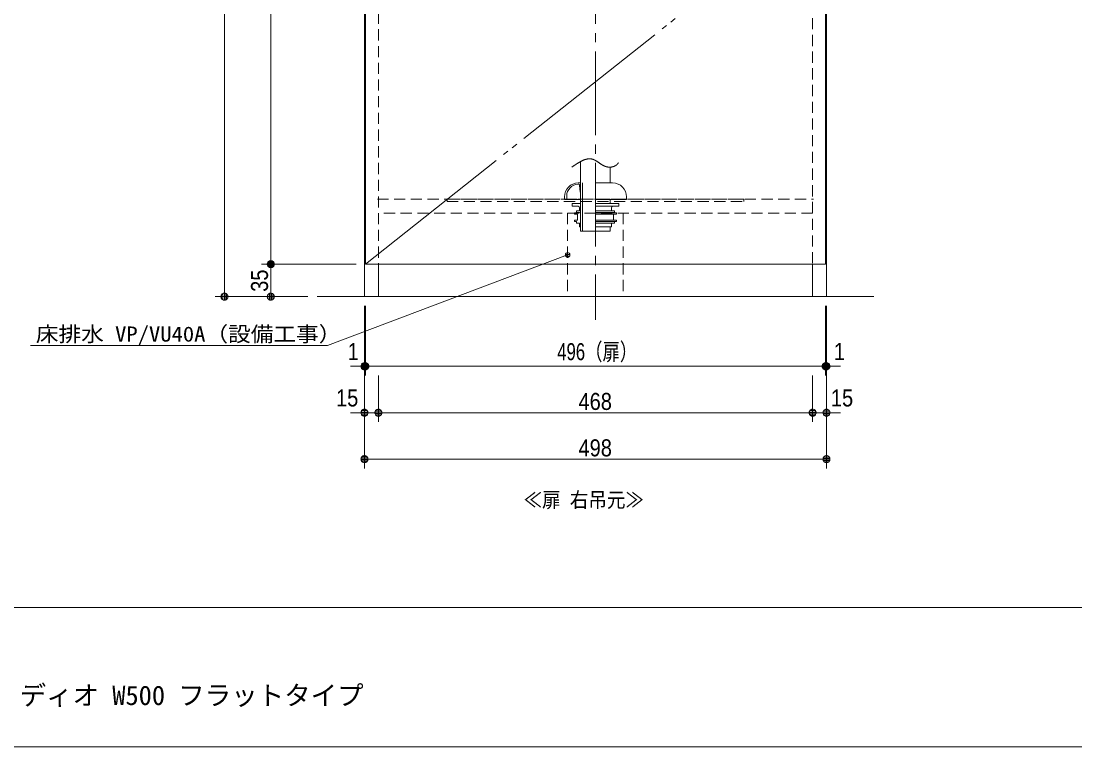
# Model space of a CAD drawing. Units: millimetres, scale not verified. Extents: x -3031 to 3031, y -1522 to 1522.
# Drawn here: x -1862 to -726, y -1385 to -603 of the extents above; entities that cross this region are included whole.
import ezdxf
from ezdxf.enums import TextEntityAlignment as Align

# ---------------------------------------------------------------- set-up
doc = ezdxf.new("R2010")
doc.units = ezdxf.units.MM
doc.header["$LTSCALE"] = 10
for name, pattern in [('CHAIN2', [12, 9, -1, 1, -1]), ('DASHED1', [1.8, 1.2, -0.6]), ('LONG_DOUBLE_CHAIN', [21.8, 18, -1, 0.6, -0.6, 0.6, -1])]:
    doc.linetypes.add(name, pattern=pattern)
for name, color, linetype, lineweight in [('0-0_1図面枠', 7, 'Continuous', 9), ('0-1_5ボウル・キャビネット', 7, 'Continuous', 9), ('0-2_2寸法-1', 7, 'Continuous', 9), ('0-3_0', 7, 'Continuous', 9), ('0-4_2寸法-3', 7, 'Continuous', 9), ('0-5_4給排水', 7, 'DASHED1', 9), ('0-6_2寸法-2', 7, 'Continuous', 9)]:
    doc.layers.add(name, color=color, linetype=linetype, lineweight=lineweight)
doc.styles.add('ＭＳ ゴシック', font='')
doc.styles.add('ＭＳ Ｐゴシック', font='')
doc.styles.get('ＭＳ ゴシック').set_extended_font_data('MS Gothic')
doc.styles.get('ＭＳ Ｐゴシック').set_extended_font_data('MS PGothic')

# ---------------------------------------------------------------- blocks, each defined once
blk = doc.blocks.new('グループ-2')
at = {"layer": '0-0_1図面枠'}
blk.add_line((-20000, -12350), (20000, -12350), dxfattribs=at)
blk.add_lwpolyline([(-20000, 13850), (20000, 13850), (20000, -13850), (-20000, -13850)], close=True, dxfattribs=at)
blk = doc.blocks.new('図面枠')
at = {"layer": '0-0_1図面枠'}
blk.add_blockref('グループ-2', (0, 0), dxfattribs=at)
blk = doc.blocks.new('グループ-27')
at = {"layer": '0-5_4給排水', "linetype": 'Continuous'}
for p, q in [((-3742.7, -7603.3), (-3741.3, -7602.3)), ((-3736.4, -7599), (-3734.9, -7598)), ((-3727, -7592.6), (-3727, -7592.5)), ((-3718.9, -7587), (-3718.9, -7587)), ((-3710.7, -7581.5), (-3710.6, -7581.5)), ((-3702.3, -7575.9), (-3702.3, -7575.9)), ((-3693.8, -7570.4), (-3693.8, -7570.4)), ((-3685.3, -7564.9), (-3685.2, -7564.9)), ((-3676.6, -7559.6), (-3676.6, -7559.6)), ((-3667.9, -7554.4), (-3666.8, -7553.7)), ((-3660.2, -7549.9), (-3660.1, -7549.9)), ((-3646.9, -7542.7), (-3644.7, -7541.6)), ((-3638, -7538.2), (-3638, -7538.2)), ((-3631.3, -7535), (-3631.3, -7535)), ((-3624.6, -7532), (-3624.6, -7532)), ((-3617.9, -7529.2), (-3617.9, -7529.2)), ((-3611.2, -7526.6), (-3611.1, -7526.6)), ((-3604.5, -7524.2), (-3604.5, -7524.2)), ((-3597.8, -7522), (-3597.8, -7522)), ((-3591.2, -7520.1), (-3591.1, -7520.1)), ((-3584.5, -7518.5), (-3583.4, -7518.2)), ((-3579, -7517.3), (-3579, -7517.3)), ((-3574.6, -7516.5), (-3574.6, -7516.5)), ((-3570.2, -7515.8), (-3570.2, -7515.8)), ((-3565.8, -7515.3), (-3565.8, -7515.3)), ((-3561.5, -7515), (-3561.5, -7515)), ((-3557.2, -7514.7), (-3557.2, -7514.7)), ((-3552.9, -7514.6), (-3552.9, -7514.6)), ((-3548.6, -7514.7), (-3548.6, -7514.7)), ((-3544.3, -7515), (-3544.3, -7515)), ((-3535.9, -7515.9), (-3534.8, -7516.1)), ((-3528.8, -7517.3), (-3527.7, -7517.5)), ((-3520.1, -7519.7), (-3520.1, -7519.7)), ((-3516.4, -7520.9), (-3516.4, -7520.9)), ((-3512.6, -7522.3), (-3512.6, -7522.4)), ((-3508.9, -7523.9), (-3508.9, -7523.9)), ((-3505.2, -7525.5), (-3505.2, -7525.5)), ((-3501.5, -7527.3), (-3501.5, -7527.3)), ((-3497.8, -7529.1), (-3497.8, -7529.1)), ((-3494.1, -7531.1), (-3494.1, -7531.1)), ((-3490.5, -7533.1), (-3490.4, -7533.1)), ((-3486.8, -7535.2), (-3486.8, -7535.2)), ((-3483.2, -7537.4), (-3483.1, -7537.4)), ((-3479.5, -7539.6), (-3478.6, -7540.2)), ((-3473.1, -7543.7), (-3473.1, -7543.7)), ((-3467.7, -7547.3), (-3467.7, -7547.3)), ((-3462.2, -7551), (-3462.2, -7551)), ((-3456.7, -7554.7), (-3456.7, -7554.8)), ((-3451.2, -7558.5), (-3451.2, -7558.5)), ((-3445.7, -7562.3), (-3445.7, -7562.3)), ((-3440.1, -7566.1), (-3440.1, -7566.1)), ((-3434.5, -7569.8), (-3434.5, -7569.8)), ((-3417.4, -7580.6), (-3417.4, -7580.6)), ((-3411.6, -7583.9), (-3411.6, -7583.9)), ((-3405.7, -7587.1), (-3405.7, -7587.1)), ((-3399.7, -7590.1), (-3399.7, -7590.2)), ((-3393.6, -7593), (-3392.6, -7593.4)), ((-3376, -7599.6), (-3374.9, -7600)), ((-3368.5, -7601.7), (-3368.4, -7601.7)), ((-3361.9, -7603.2), (-3361.9, -7603.2)), ((-3355.2, -7604.2), (-3353.9, -7604.4)), ((-3347.5, -7605), (-3347.3, -7605.1)), ((-3335.2, -7605.3), (-3335.1, -7605.3)), ((-3330, -7775), (-3330, -7605.1)), ((-3329, -7605), (-3329, -7605)), ((-3322.8, -7604.4), (-3322.8, -7604.4)), ((-3316.7, -7603.6), (-3316.7, -7603.6)), ((-3310.6, -7602.4), (-3310.6, -7602.4)), ((-3304.6, -7601), (-3304.6, -7601)), ((-3298.7, -7599.3), (-3298.6, -7599.3)), ((-3292.8, -7597.3), (-3292.8, -7597.3)), ((-3287.2, -7595.1), (-3287.1, -7595.1)), ((-3281.7, -7592.6), (-3281, -7592.2)), ((-3277, -7590.1), (-3277, -7590.1)), ((-3269.4, -7585.5), (-3268.2, -7584.7)), ((-3264.6, -7582.1), (-3264.6, -7582.1)), ((-3261.2, -7579.4), (-3261.2, -7579.4)), ((-3258, -7576.5), (-3258, -7576.5)), ((-3254.9, -7573.5), (-3254.9, -7573.5)), ((-3252.1, -7570.3), (-3251.6, -7569.8)), ((-3248.1, -7565.3), (-3247.7, -7564.7)), ((-3245.4, -7561.2), (-3245.1, -7560.6)), ((-3675, -7775), (-3650, -7775)), ((-3675, -7790), (-3670.7, -7790)), ((-3630, -7775), (-3630, -8295.1)), ((-3305, -7775), (-3490, -7775)), ((-3825, -7955), (-3825, -7925)), ((-3800, -7955), (-3800, -7915)), ((-3155, -7955), (-3155, -7925)), ((-3825, -7955), (-3650, -7955)), ((-3155, -7955), (-3490, -7955)), ((-3330, -7955), (-3330, -7997)), ((-3317.5, -8042), (-3317.5, -8077)), ((-3317.5, -8092), (-3317.5, -8097)), ((-3295, -8112), (-3295, -8177)), ((-3330, -8293.7), (-3330, -8295.1))]:
    blk.add_line(p, q, dxfattribs=at)
for points in [[(-3330, -8247), (-3330, -8295.1), (-3650, -8295.1), (-3650, -7544.4)], [(-3660.7, -7799.3), (-3655, -7875), (-3650, -7875)], [(-3677.5, -8027), (-3740, -8027), (-3740, -7997), (-3650, -7997)], [(-3650, -8247), (-3662.5, -8247), (-3662.5, -8207), (-3695, -8207), (-3695, -8192), (-3715, -8192), (-3715, -8177), (-3685, -8177), (-3685, -8112), (-3715, -8112), (-3715, -8097), (-3662.5, -8097), (-3662.5, -8092), (-3695, -8092), (-3695, -8077), (-3662.5, -8077), (-3662.5, -8042)], [(-3490, -8027), (-3240, -8027), (-3240, -7997), (-3490, -7997)], [(-3490, -8092), (-3285, -8092), (-3285, -8077), (-3490, -8077)], [(-3490, -8097), (-3265, -8097), (-3265, -8112), (-3490, -8112)], [(-3490, -8177), (-3265, -8177), (-3265, -8192), (-3490, -8192)], [(-3285, -8192), (-3285, -8207), (-3490, -8207)], [(-3317.5, -8207), (-3317.5, -8247), (-3490, -8247)]]:
    blk.add_lwpolyline(points, dxfattribs=at)
for centre, radius, start, end in [((-5624.6, -4859.3), 3327.3, 304.40204, 304.44227), ((-9025.1, 102.3), 9342.4, 304.44227, 304.4784), ((-433.5, -12405.4), 5831.9, 124.38465, 124.4784), ((-2259.9, -9736.3), 2597.7, 124.17028, 124.38465), ((-2768.1, -8987.6), 1692.8, 123.83636, 124.17028), ((-3004.7, -8634.5), 1267.7, 123.3851, 123.83636), ((-3143.7, -8423.5), 1015.1, 122.81649, 123.3851), ((-3237.1, -8278.6), 842.7, 122.12736, 122.81649), ((-3304.3, -8171.6), 716.3, 121.31336, 122.12707), ((-3356.5, -8085.7), 615.9, 120.36826, 121.31336), ((-3465, -7898.1), 399.1, 119.27762, 120.36826), ((-3302.6, -8187.7), 731.2, 118.68579, 119.27762), ((-3495.1, -7835.9), 330.2, 117.37518, 118.68579), ((-3512.7, -7796.3), 286.9, 115.88649, 117.37518), ((-3407.5, -8013), 527.7, 115.08633, 115.88649), ((-3530.6, -7750.1), 237.4, 113.31914, 115.08633), ((-3452.1, -7932.2), 435.8, 112.36954, 113.31914), ((-3543, -7711), 196.6, 110.28112, 112.36954), ((-3486, -7865.2), 361, 109.16146, 110.28112), ((-3550.9, -7678.4), 163.2, 106.70623, 109.16146), ((-3511.5, -7809.3), 299.9, 105.39267, 106.70623), ((-3555, -7651.3), 136.1, 102.52283, 105.39267), ((-3547.5, -7679.9), 165.6, 100.97111, 102.52283), ((-3549, -7671.8), 157.3, 99.35164, 100.97111), ((-3550.4, -7663.3), 148.8, 97.65293, 99.35164), ((-3551.4, -7655.5), 140.9, 95.87353, 97.65293), ((-3552.1, -7648.4), 133.8, 94.01255, 95.87353), ((-3552.6, -7642), 127.3, 92.0697, 94.01255), ((-3552.8, -7636.1), 121.5, 90.0455, 92.0697), ((-3552.8, -7630.9), 116.3, 87.9413, 90.0455), ((-3552.6, -7626.4), 111.7, 85.75952, 87.9413), ((-3552.3, -7622.4), 107.8, 83.50354, 85.75952), ((-3552, -7619.6), 104.9, 81.18659, 83.50354), ((-3546.2, -7589.3), 74.1, 76.44524, 81.18659), ((-3552.3, -7619.5), 104.8, 74.28522, 76.44524), ((-3554.1, -7625.8), 111.5, 72.25374, 74.28522), ((-3556.5, -7633.3), 119.3, 70.34642, 72.25374), ((-3559.5, -7641.9), 128.4, 68.56507, 70.34642), ((-3563.4, -7651.8), 139, 66.90964, 68.56507), ((-3568.3, -7663.2), 151.4, 65.37909, 66.90964), ((-3574.3, -7676.3), 165.9, 63.9715, 65.37909), ((-3581.7, -7691.5), 182.8, 62.68436, 63.9715), ((-3590.8, -7709.3), 202.8, 61.51472, 62.68436), ((-3602.1, -7730.1), 226.5, 60.45939, 61.51472), ((-3616.2, -7755), 255.1, 59.51509, 60.45939), ((-3634, -7785.3), 290.1, 58.67854, 59.51509), ((-3651.5, -7814.1), 323.9, 57.92367, 58.67854), ((-3649.6, -7813.1), 322.1, 56.77312, 57.92367), ((-3932.3, -8244.7), 838, 56.32815, 56.77312), ((-3827.8, -8088), 649.6, 55.74767, 56.32815), ((-4728.7, -9411), 2250.2, 55.57927, 55.74767), ((-8547.3, -14983.6), 9005.7, 55.53685, 55.57927), ((-1184.5, -4255.9), 4005.6, 235.53685, 235.63252), ((-2992.9, -6900.3), 802, 235.63252, 236.11258), ((-2835.2, -6665.4), 1085, 236.11258, 236.46799), ((-3221.6, -7248.6), 385.4, 236.46799, 237.47019), ((-3092.7, -7046.5), 625, 237.47014, 238.08784), ((-3290.3, -7363.8), 251.3, 238.08812, 239.62323), ((-3198.5, -7207.2), 432.8, 239.62399, 240.51258), ((-3321, -7423.9), 183.9, 240.51258, 242.60038), ((-3254.9, -7296.4), 327.5, 242.60038, 243.76943), ((-3336, -7461), 144, 243.76943, 246.42492), ((-3323.6, -7435.3), 172.4, 246.42492, 247.90114), ((-3327.1, -7443.9), 163.2, 247.90114, 249.46084), ((-3330.4, -7452.6), 154, 249.46103, 251.11443), ((-3332.5, -7458.8), 147.4, 251.11412, 252.84108), ((-3344.8, -7502.6), 101.9, 252.84108, 256.59773), ((-3323.8, -7414.2), 192.8, 256.59773, 258.58861), ((-3343.7, -7513.2), 91.8, 258.58861, 262.80499), ((-3339.6, -7491.1), 114.2, 262.80499, 266.0309), ((-3338.6, -7478.6), 126.8, 266.0309, 268.78595), ((-3338.5, -7475.4), 130, 268.78595, 271.47249), ((-3338.6, -7472.1), 133.2, 271.47249, 274.11234), ((-3338.7, -7470.1), 135.2, 274.11234, 276.72649), ((-3338.8, -7469.4), 135.9, 276.72649, 279.33616), ((-3338.7, -7470), 135.3, 279.33616, 281.96088), ((-3338.2, -7472.2), 133.1, 281.96152, 284.623), ((-3337.3, -7475.4), 129.8, 284.623, 287.34108), ((-3336, -7479.5), 125.5, 287.34108, 290.13652), ((-3334.3, -7484.3), 120.4, 290.13652, 293.03041), ((-3332, -7489.6), 114.6, 293.03041, 296.04416), ((-3316.7, -7519.2), 81.3, 296.04416, 299.20724), ((-3353.2, -7453.8), 156.2, 299.20724, 300.83791), ((-3311.5, -7523.7), 74.8, 300.83791, 304.24283), ((-3307.2, -7527.3), 69.4, 304.24283, 307.85308), ((-3346.1, -7477.3), 132.8, 307.85308, 309.72287), ((-3301.4, -7531), 62.9, 309.72287, 313.64921), ((-3341, -7489.5), 120.2, 313.64921, 315.68753), ((-3295.9, -7533.5), 57.2, 315.68753, 319.95484), ((-3307.4, -7522.9), 72.9, 319.95484, 322.1786), ((-3306.5, -7523.6), 71.7, 322.1786, 324.43989), ((-3289.7, -7534.8), 51.6, 324.43989, 329.14634), ((-3302.2, -7526.5), 66.6, 329.14727, 331.57842), ((-3301.5, -7526.8), 65.8, 331.57842, 332.80943), ((-3675, -7925), 150, 90, 180), ((-3675, -7915), 125, 90, 180), ((-3670.7, -7800), 10, 4.28915, 90), ((-3305, -7925), 150, 0, 90), ((-3677.5, -8042), 15, 0, 90), ((-3302.5, -8042), 15, 90, 180)]:
    blk.add_arc(centre, radius, start, end, dxfattribs=at)
blk = doc.blocks.new('グループ-29')
at = {"layer": '0-5_4給排水'}
blk.add_blockref('グループ-27', (0, 0), dxfattribs=at)
blk = doc.blocks.new('_Dot')
at = {"layer": '0-3_0'}
for p, q in [((-5, 0), (-10, 0)), ((4.89, 1), (-4.89, 1)), ((3.99, 3), (-3.99, 3)), ((4.58, -1.99), (-4.58, -1.99)), ((3, -3.99), (-3, -3.99))]:
    blk.add_line(p, q, dxfattribs=at)
for points in [[(5, 0), (4.96, 0.63), (4.84, 1.24), (4.65, 1.84), (4.38, 2.41), (4.05, 2.94), (3.64, 3.42), (3.19, 3.85), (2.68, 4.22), (2.13, 4.52), (1.55, 4.76), (0.94, 4.91), (0.31, 4.99), (-0.31, 4.99), (-0.94, 4.91), (-1.55, 4.76), (-2.13, 4.52), (-2.68, 4.22), (-3.19, 3.85), (-3.64, 3.42), (-4.05, 2.94), (-4.38, 2.41), (-4.65, 1.84), (-4.84, 1.24), (-4.96, 0.63), (-5, 0), (0, 0)], [(-5, 0), (-4.96, -0.63), (-4.84, -1.24), (-4.65, -1.84), (-4.38, -2.41), (-4.05, -2.94), (-3.64, -3.42), (-3.19, -3.85), (-2.68, -4.22), (-2.13, -4.52), (-1.55, -4.76), (-0.94, -4.91), (-0.31, -4.99), (0.31, -4.99), (0.94, -4.91), (1.55, -4.76), (2.13, -4.52), (2.68, -4.22), (3.19, -3.85), (3.64, -3.42), (4.05, -2.94), (4.38, -2.41), (4.65, -1.84), (4.84, -1.24), (4.96, -0.63), (5, 0), (0, 0)]]:
    blk.add_lwpolyline(points, close=True, dxfattribs=at)

msp = doc.modelspace()

# ---------------------------------------------------------------- linework, layer by layer
at = {"layer": '0-1_5ボウル・キャビネット', "linetype": 'CHAIN2'}
msp.add_line((-1242.75, 84), (-1242.75, -925), dxfattribs=at)
at = {"layer": '0-1_5ボウル・キャビネット'}
for p, q in [((-1491.75, -90), (-1491.75, -900)), ((-993.75, -90), (-993.75, -900)), ((-1476.75, -865), (-1476.75, -900)), ((-1008.75, -865), (-1008.75, -900)), ((-993.75, -870), (-993.75, -900)), ((-1542.75, -900), (-942.75, -900))]:
    msp.add_line(p, q, dxfattribs=at)
at = {"layer": '0-1_5ボウル・キャビネット', "linetype": 'DASHED1'}
msp.add_line((-1477.75, -795), (-1007.75, -795), dxfattribs=at)
for points in [[(-1491.75, -90), (-1476.75, -90), (-1476.75, -900), (-1491.75, -900)], [(-1008.75, -90), (-993.75, -90), (-993.75, -900), (-1008.75, -900)], [(-1402.75, -795), (-1402.75, -797.5), (-1082.75, -797.5), (-1082.75, -795)], [(-1008.75, -900), (-1008.75, -810), (-1476.75, -810), (-1476.75, -900)]]:
    msp.add_lwpolyline(points, close=True, dxfattribs=at)
at = {"layer": '0-1_5ボウル・キャビネット'}
msp.add_lwpolyline([(-1490.75, -93), (-994.75, -93), (-994.75, -865), (-1490.75, -865)], close=True, dxfattribs=at)
at = {"layer": '0-1_5ボウル・キャビネット', "linetype": 'LONG_DOUBLE_CHAIN'}
msp.add_lwpolyline([(-1490.75, -865), (-994.75, -472.13), (-1490.75, -93)], dxfattribs=at)
at = {"layer": '0-2_2寸法-1'}
for p, q in [((-1642.75, -87.5), (-1642.75, -892.5)), ((-1592.75, -857.5), (-1592.75, -100.5)), ((-1500.75, -865), (-1602.75, -865)), ((-1500.75, -865), (-1602.75, -865)), ((-1592.75, -872.5), (-1592.75, -892.5)), ((-1602.75, -900), (-1652.75, -900)), ((-1552.75, -900), (-1602.75, -900)), ((-1490.75, -910), (-1490.75, -985)), ((-994.75, -910), (-994.75, -985)), ((-1483.25, -975), (-1002.25, -975)), ((-1476.75, -985), (-1476.75, -1035)), ((-1008.75, -985), (-1008.75, -1035)), ((-1469.25, -1025), (-1016.25, -1025)), ((-1491.75, -1035), (-1491.75, -1085)), ((-993.75, -1035), (-993.75, -1085)), ((-1484.25, -1075), (-1001.25, -1075))]:
    msp.add_line(p, q, dxfattribs=at)
at = {"layer": '0-4_2寸法-3'}
for p, q in [((-1270.3, -854.5), (-1275.2, -854.5)), ((-1270.75, -856.5), (-1274.75, -856.5)), ((-1272.67, -852.5), (-1272.83, -852.5)), ((-1272.67, -852.5), (-1272.83, -852.5))]:
    msp.add_line(p, q, dxfattribs=at)
msp.add_lwpolyline([(-1851.81, -952.46), (-1531.75, -952.46), (-1272.75, -855)], dxfattribs=at)
msp.add_circle((-1272.75, -855), 2.5, dxfattribs=at)
msp.add_circle((-1272.75, -855), 2.5, dxfattribs=at)
at = {"layer": '0-5_4給排水'}
for p, q in [((-1272.75, -810), (-1272.75, -900)), ((-1212.75, -810), (-1212.75, -900))]:
    msp.add_line(p, q, dxfattribs=at)
at = {"layer": '0-6_2寸法-2'}
for p, q in [((-1491.75, -910), (-1491.75, -985)), ((-1490.75, -910), (-1490.75, -985)), ((-994.75, -910), (-994.75, -985)), ((-993.75, -910), (-993.75, -985)), ((-1499.25, -975), (-1506.76, -975)), ((-1490.75, -975), (-1491.75, -975)), ((-1483.25, -975), (-1475.74, -975)), ((-1002.25, -975), (-1009.76, -975)), ((-994.75, -975), (-993.75, -975)), ((-986.25, -975), (-978.74, -975)), ((-1491.75, -985), (-1491.75, -1035)), ((-1476.75, -985), (-1476.75, -1035)), ((-1008.75, -985), (-1008.75, -1035)), ((-993.75, -985), (-993.75, -1035)), ((-1499.25, -1025), (-1506.76, -1025)), ((-1476.75, -1025), (-1491.75, -1025)), ((-1469.25, -1025), (-1461.74, -1025)), ((-1016.25, -1025), (-1023.76, -1025)), ((-1008.75, -1025), (-993.75, -1025)), ((-986.25, -1025), (-978.74, -1025))]:
    msp.add_line(p, q, dxfattribs=at)

# ---------------------------------------------------------------- block references
at = {"layer": '0-0_1図面枠', "xscale": 0.1, "yscale": 0.1}
msp.add_blockref('図面枠', (-893.75, 0), dxfattribs=at)
at = {"layer": '0-2_2寸法-1', "xscale": 0.7503418, "yscale": 0.7503418}
for p, rotation in [((-1592.75, -865), 270), ((-1592.75, -865), 90), ((-1642.75, -900), 270), ((-1592.75, -900), 270), ((-1490.75, -975), 180), ((-1476.75, -1025), 180), ((-1491.75, -1075), 180)]:
    msp.add_blockref('_Dot', p, dxfattribs=dict(at, rotation=rotation))
for p in [(-994.75, -975), (-1008.75, -1025), (-993.75, -1075)]:
    msp.add_blockref('_Dot', p, dxfattribs=at)
at = {"layer": '0-5_4給排水', "xscale": 0.1, "yscale": 0.1}
msp.add_blockref('グループ-29', (-893.75, 0), dxfattribs=at)
at = {"layer": '0-6_2寸法-2', "xscale": 0.7503418, "yscale": 0.7503418}
for p in [(-1491.75, -975), (-994.75, -975), (-1491.75, -1025), (-1008.75, -1025)]:
    msp.add_blockref('_Dot', p, dxfattribs=at)
at = {"layer": '0-6_2寸法-2', "xscale": 0.7503418, "yscale": 0.7503418, "rotation": 180}
for p in [(-1490.75, -975), (-993.75, -975), (-1476.75, -1025), (-993.75, -1025)]:
    msp.add_blockref('_Dot', p, dxfattribs=at)

# ---------------------------------------------------------------- texts
at = {"layer": '0-0_1図面枠', "style": 'ＭＳ ゴシック'}
msp.add_text('ソリディオ W500 フラットタイプ', height=20.92, dxfattribs=at).set_placement((-1920.49, -1346.19), align=Align.BOTTOM_LEFT)
at = {"layer": '0-2_2寸法-1', "style": 'ＭＳ Ｐゴシック', "width": 0.9}
msp.add_text('35', height=18.33, rotation=90, dxfattribs=at).set_placement((-1590.22, -894.8), align=Align.BOTTOM_LEFT)
at = {"layer": '0-2_2寸法-1', "style": 'ＭＳ Ｐゴシック'}
for s, width, p in [('496（扉）', 0.75, (-1283.96, -973.92)), ('468', 0.9, (-1261.05, -1027.53)), ('498', 0.9, (-1261.05, -1077.53))]:
    msp.add_text(s, height=18.33, dxfattribs=dict(at, width=width)).set_placement(p, align=Align.BOTTOM_LEFT)
at = {"layer": '0-4_2寸法-3', "style": 'ＭＳ ゴシック'}
for s, width, p in [('床排水 VP/VU40A（設備工事）', 1.1, (-1845.95, -953.29)), ('≪扉 右吊元≫', 0.9, (-1320.23, -1131.89))]:
    msp.add_text(s, height=16.27, dxfattribs=dict(at, width=width)).set_placement(p, align=Align.BOTTOM_LEFT)
at = {"layer": '0-6_2寸法-2', "style": 'ＭＳ Ｐゴシック', "width": 0.9}
for s, p in [('1', (-1509.88, -973.76)), ('1', (-985.88, -973.76)), ('15', (-1522.41, -1023.76)), ('15', (-989.01, -1023.76))]:
    msp.add_text(s, height=18.33, dxfattribs=at).set_placement(p, align=Align.BOTTOM_LEFT)

doc.saveas('drawing.dxf')
